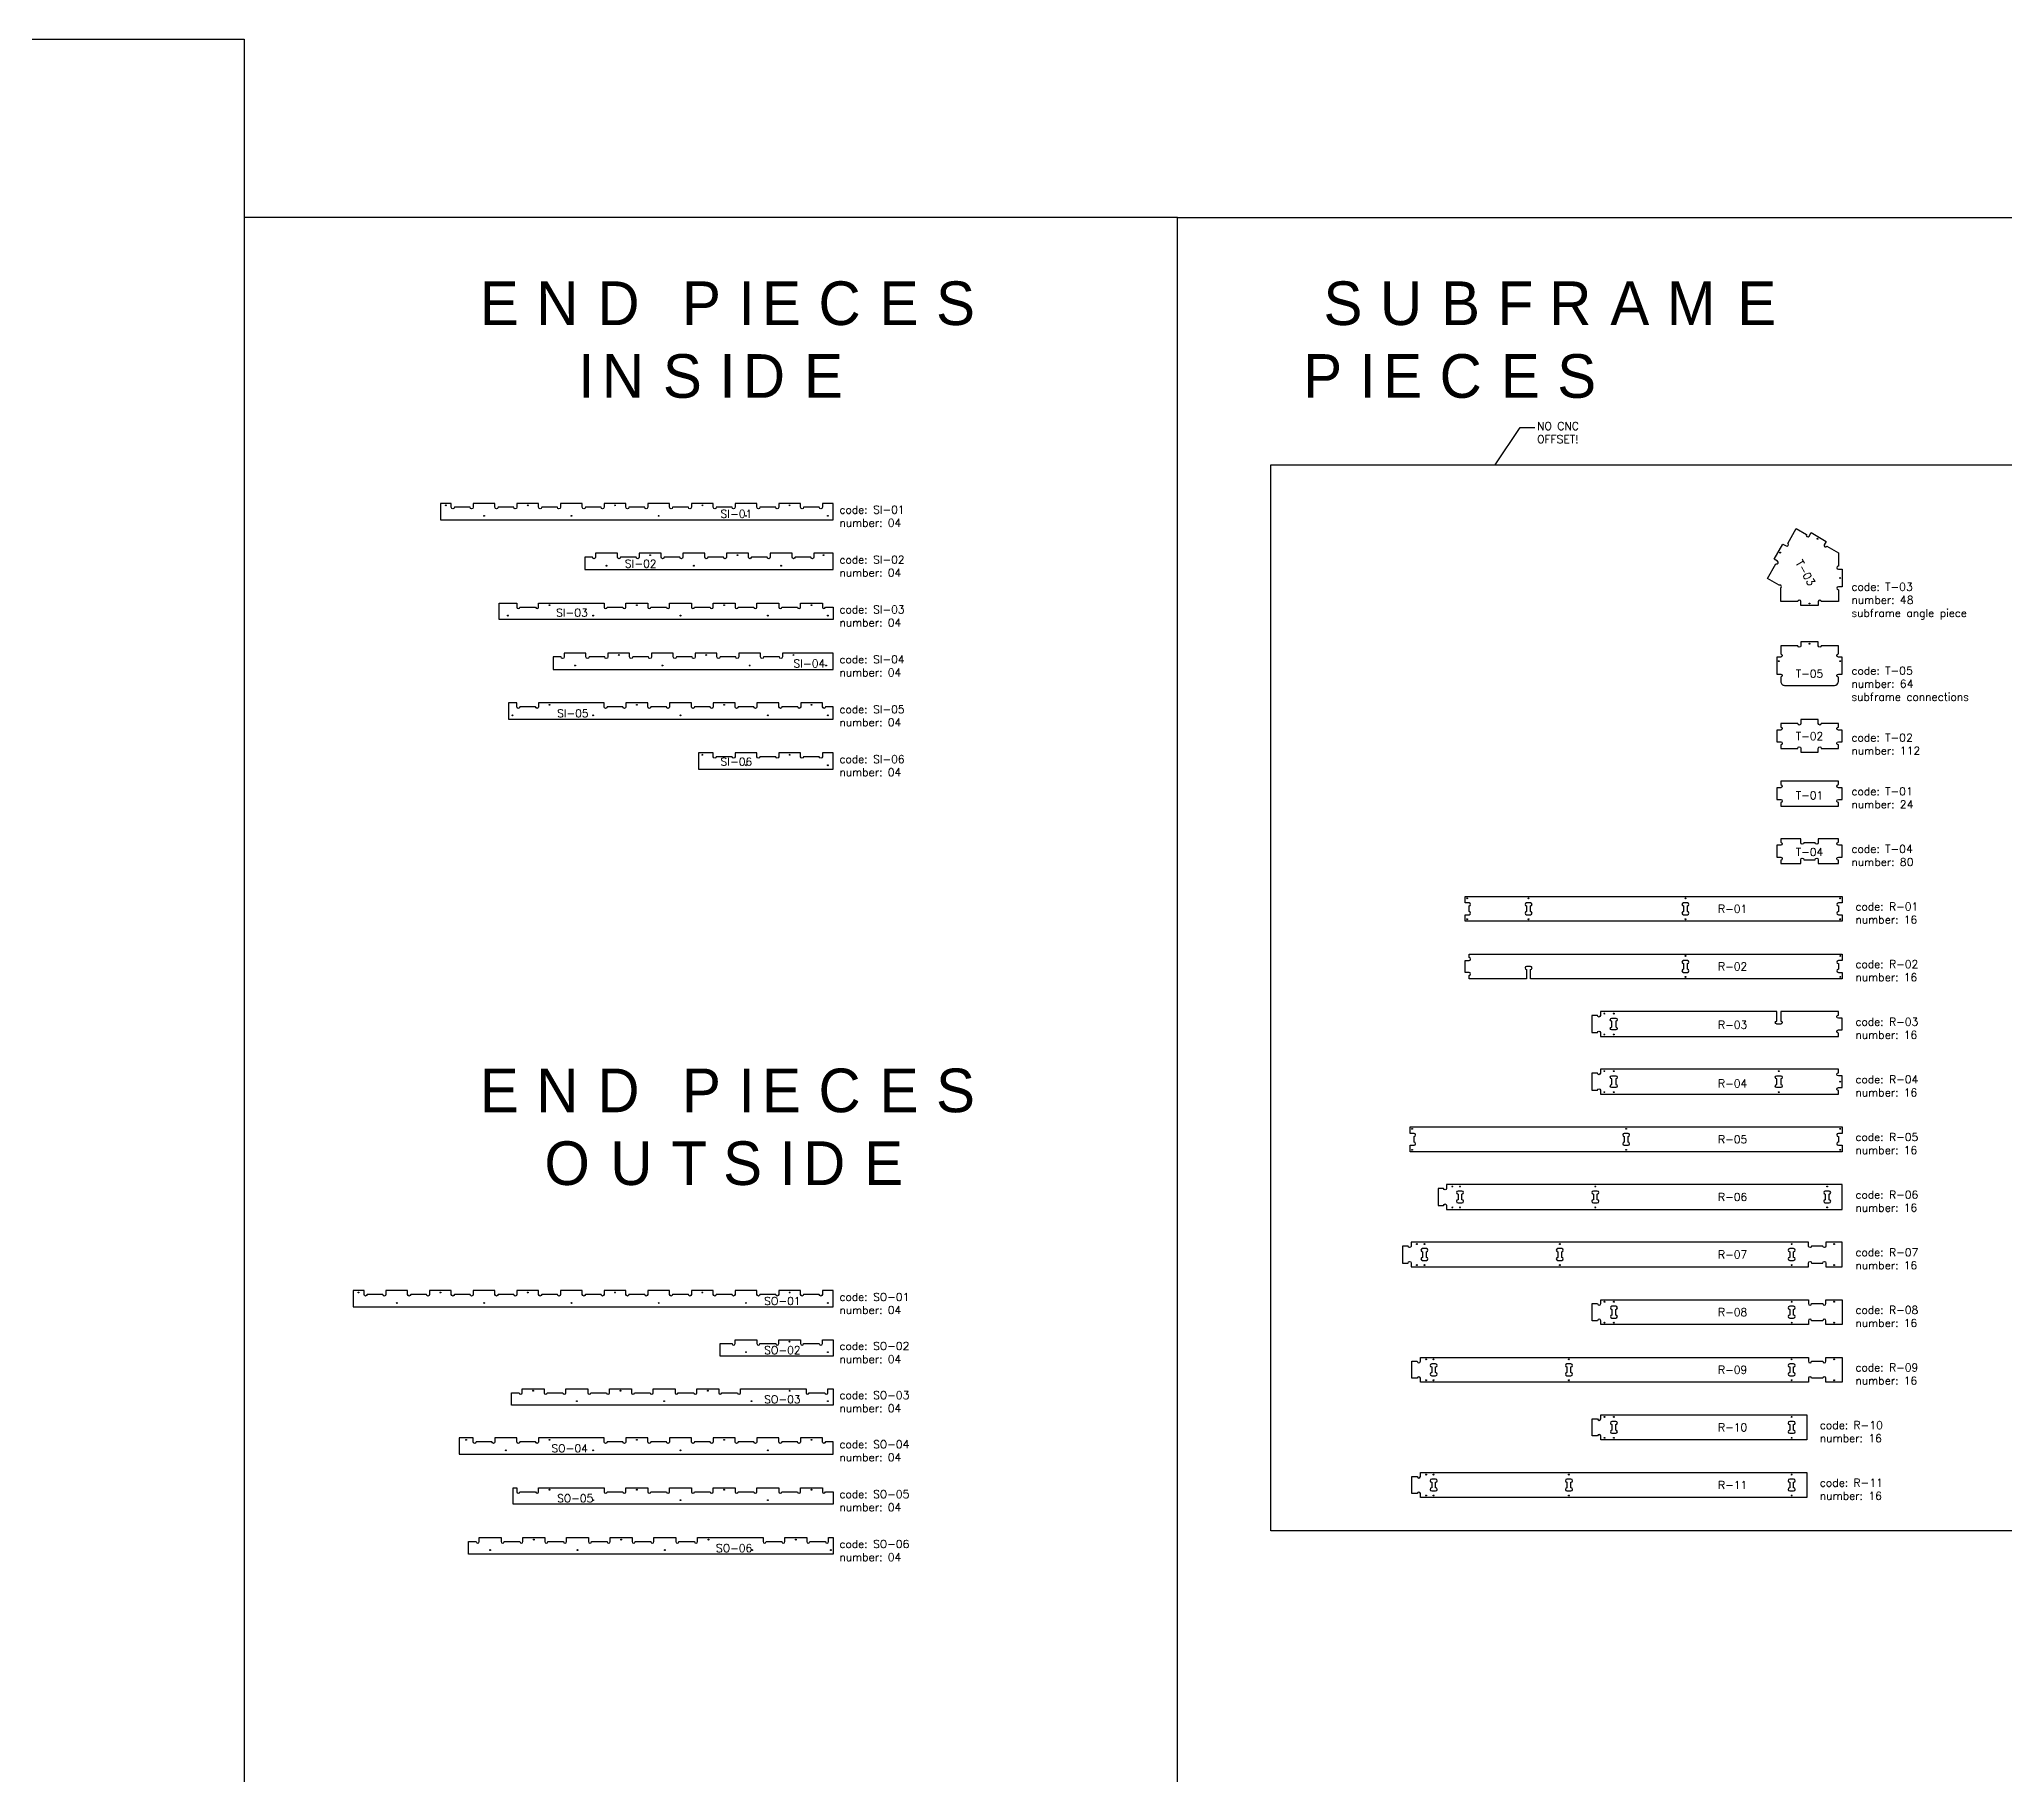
# Model space of a CAD drawing. Header units: millimetres. Extents: x -2063935 to 28085, y -14264 to 11271.
# Drawn here: x -10702 to -1698, y 1161 to 9112 of the extents above; entities that cross this region are included whole.
import ezdxf

# ---------------------------------------------------------------- set-up
doc = ezdxf.new("R2010")
doc.units = ezdxf.units.MM
for name, color, linetype in [('codes', 1, 'Continuous'), ('collection', 9, 'Continuous'), ('dimensions', 4, 'Continuous'), ('drill holes d4mm x 50mm screws', 3, 'Continuous'), ('text', 4, 'Continuous')]:
    doc.layers.add(name, color=color, linetype=linetype)
doc.styles.get("Standard").update_dxf_attribs({"font": 'romans.shx'})

# ---------------------------------------------------------------- blocks, each defined once
blk = doc.blocks.new('NO_CNC-OFFSET')
at = {"layer": 'dimensions'}
blk.add_lwpolyline([(0, 0), (115.3, 169.6), (181.6, 169.6)], dxfattribs=at)
at = {"layer": 'dimensions', "insert": (192.4, 194.8), "char_height": 36, "attachment_point": 1}
blk.add_mtext_dynamic_manual_height_columns('NO CNC \\POFFSET!', width=972.986, gutter_width=1, heights=[0], dxfattribs=at)

msp = doc.modelspace()

# ---------------------------------------------------------------- linework, layer by layer
at = {"color": 2}
for points in [[(-8864.21886, 6911.13646), (-7064.21886, 6911.13646), (-7064.21886, 6986.13646), (-7114.21886, 6986.13646), (-7114.21886, 6968.13646, -1), (-7128.21886, 6968.13646), (-7200.21886, 6968.13646, -1), (-7214.21886, 6968.13646), (-7214.21886, 6986.13646), (-7314.21886, 6986.13646), (-7314.21886, 6968.13646, -1), (-7328.21886, 6968.13646), (-7400.21886, 6968.13646, -1), (-7414.21886, 6968.13646), (-7414.21886, 6986.13646), (-7514.21886, 6986.13646), (-7514.21886, 6968.13646, -1), (-7528.21886, 6968.13646), (-7600.21886, 6968.13646, -1), (-7614.21886, 6968.13646), (-7614.21886, 6986.13646), (-7714.21886, 6986.13646), (-7714.21886, 6968.13646, -1), (-7728.21886, 6968.13646), (-7800.21886, 6968.13646, -1), (-7814.21886, 6968.13646), (-7814.21886, 6986.13646), (-7914.21886, 6986.13646), (-7914.21886, 6968.13646, -1), (-7928.21886, 6968.13646), (-8000.21886, 6968.13646, -1), (-8014.21886, 6968.13646), (-8014.21886, 6986.13646), (-8114.21886, 6986.13646), (-8114.21886, 6968.13646, -1), (-8128.21886, 6968.13646), (-8200.21886, 6968.13646, -1), (-8214.21886, 6968.13646), (-8214.21886, 6986.13646), (-8314.21886, 6986.13646), (-8314.21886, 6968.13646, -1), (-8328.21886, 6968.13646), (-8400.21886, 6968.13646, -1), (-8414.21886, 6968.13646), (-8414.21886, 6986.13646), (-8514.21886, 6986.13646), (-8514.21886, 6968.13646, -1), (-8528.21886, 6968.13646), (-8600.21886, 6968.13646, -1), (-8614.21886, 6968.13646), (-8614.21886, 6986.13646), (-8714.21886, 6986.13646), (-8714.21886, 6968.13646, -1), (-8728.21886, 6968.13646), (-8800.21886, 6968.13646, -1), (-8814.21886, 6968.13646), (-8814.21886, 6986.13646), (-8864.21886, 6986.13646), (-8864.21886, 6911.13646)], [(-2645.80004, 6536.34046), (-2723.79995, 6536.34047), (-2723.79995, 6598.64987, 1.0000002083), (-2730.79995, 6610.77423), (-2784.76147, 6641.92893), (-2745.76152, 6709.47883, 1), (-2738.76152, 6721.60318), (-2754.34997, 6730.60318), (-2714.34997, 6799.88522), (-2698.76152, 6790.88522, 1), (-2691.76152, 6803.00957), (-2652.76156, 6870.55948), (-2605.99619, 6843.55948, 1), (-2593.87183, 6836.55948), (-2584.87183, 6852.14793), (-2515.5898, 6812.14793), (-2524.5898, 6796.55948, 1), (-2512.46545, 6789.55948), (-2459.80004, 6759.15309), (-2459.80014, 6698.34047, 1), (-2459.80013, 6684.34047), (-2441.80013, 6684.34047), (-2441.80012, 6604.34047), (-2459.80012, 6604.34047, 1), (-2459.80012, 6590.34047), (-2459.80012, 6536.34047), (-2537.80004, 6536.34048, 1), (-2551.80004, 6536.34047), (-2551.80004, 6518.34047), (-2631.80004, 6518.34046), (-2631.80004, 6536.34046, 1), (-2645.80004, 6536.34046)], [(-7453.21886, 6757.59703), (-7553.21886, 6757.59703), (-7553.21886, 6739.59703, -1), (-7567.21886, 6739.59703), (-7639.21886, 6739.59703, -1), (-7653.21886, 6739.59703), (-7653.21886, 6757.59703), (-7753.21886, 6757.59703), (-7753.21886, 6739.59703, -1), (-7767.21886, 6739.59703), (-7839.21886, 6739.59703, -1), (-7853.21886, 6739.59703), (-7853.21886, 6757.59703), (-7953.21886, 6757.59703), (-7953.21886, 6739.59703, -1), (-7967.21886, 6739.59703), (-8039.21886, 6739.59703, -1), (-8053.21886, 6739.59703), (-8053.21886, 6757.59703), (-8153.21886, 6757.59703), (-8153.21886, 6739.59703, -1), (-8167.21886, 6739.59703), (-8203.21886, 6739.59703), (-8203.21886, 6682.59703), (-7064.21886, 6682.59703), (-7064.21886, 6757.59703), (-7153.21886, 6757.59703), (-7153.21886, 6739.59703, -1), (-7167.21886, 6739.59703), (-7239.21886, 6739.59703, -1), (-7253.21886, 6739.59703), (-7253.21886, 6757.59703), (-7353.21886, 6757.59703), (-7353.21886, 6739.59703, -1), (-7367.21886, 6739.59703), (-7439.21886, 6739.59703, -1), (-7453.21886, 6739.59703), (-7453.21886, 6757.59703)], [(-8114.21886, 6529.0576), (-8114.21886, 6511.0576, 1), (-8100.21886, 6511.0576), (-8028.21886, 6511.0576, 1), (-8014.21886, 6511.0576), (-8014.21886, 6529.0576), (-7914.21886, 6529.0576), (-7914.21886, 6511.0576, 1), (-7900.21886, 6511.0576), (-7828.21886, 6511.0576, 1), (-7814.21886, 6511.0576), (-7814.21886, 6529.0576), (-7714.21886, 6529.0576), (-7714.21886, 6511.0576, 1), (-7700.21886, 6511.0576), (-7628.21886, 6511.0576, 1), (-7614.21886, 6511.0576), (-7614.21886, 6529.0576), (-7514.21886, 6529.0576), (-7514.21886, 6511.0576, 1), (-7500.21886, 6511.0576), (-7428.21886, 6511.0576, 1), (-7414.21886, 6511.0576), (-7414.21886, 6529.0576), (-7314.21886, 6529.0576), (-7314.21886, 6511.0576, 1), (-7300.21886, 6511.0576), (-7228.21886, 6511.0576, 1), (-7214.21886, 6511.0576), (-7214.21886, 6529.0576), (-7114.21886, 6529.0576), (-7114.21886, 6511.0576, 1), (-7100.21886, 6511.0576), (-7064.21886, 6511.0576), (-7064.21886, 6454.0576), (-8595.21886, 6454.0576), (-8595.21886, 6529.0576), (-8514.21886, 6529.0576), (-8514.21886, 6511.0576, 1), (-8500.21886, 6511.0576), (-8428.21886, 6511.0576, 1), (-8414.21886, 6511.0576), (-8414.21886, 6529.0576), (-8114.21886, 6529.0576)], [(-2459.79995, 6190.21951, -1), (-2459.79995, 6204.21951), (-2441.79995, 6204.21951), (-2441.79995, 6282.21951), (-2459.79995, 6282.21951, -1), (-2459.79995, 6296.21951), (-2459.79995, 6334.21951), (-2537.79995, 6334.21951, -1), (-2551.79995, 6334.21951), (-2551.79995, 6352.21951), (-2631.79995, 6352.21951), (-2631.79995, 6334.21951, -1), (-2645.79995, 6334.21951), (-2723.79995, 6334.21951), (-2723.79995, 6296.21951, -1), (-2723.79995, 6282.21951), (-2741.79995, 6282.21951), (-2741.79995, 6204.21951), (-2723.79995, 6204.21951, -1), (-2723.79995, 6190.21951), (-2723.79995, 6170.21951, 0.4142135818), (-2705.79994, 6152.21951), (-2477.79994, 6152.21953, 0.4142135429), (-2459.79995, 6170.21953), (-2459.79995, 6190.21951)], [(-8297.27243, 6300.51817), (-8297.27243, 6282.51817, -1), (-8311.27243, 6282.51817), (-8347.27243, 6282.51817), (-8347.27243, 6225.51817), (-7064.21886, 6225.51817), (-7064.21886, 6300.51817), (-7297.27243, 6300.51817), (-7297.27243, 6282.51817, -1), (-7311.27243, 6282.51817), (-7383.27243, 6282.51817, -1), (-7397.27243, 6282.51817), (-7397.27243, 6300.51817), (-7497.27243, 6300.51817), (-7497.27243, 6282.51817, -1), (-7511.27243, 6282.51817), (-7583.27243, 6282.51817, -1), (-7597.27243, 6282.51817), (-7597.27243, 6300.51817), (-7697.27243, 6300.51817), (-7697.27243, 6282.51817, -1), (-7711.27243, 6282.51817), (-7783.27243, 6282.51817, -1), (-7797.27243, 6282.51817), (-7797.27243, 6300.51817), (-7897.27243, 6300.51817), (-7897.27243, 6282.51817, -1), (-7911.27243, 6282.51817), (-7983.27243, 6282.51817, -1), (-7997.27243, 6282.51817), (-7997.27243, 6300.51817), (-8097.27243, 6300.51817), (-8097.27243, 6282.51817, -1), (-8111.27243, 6282.51817), (-8183.27243, 6282.51817, -1), (-8197.27243, 6282.51817), (-8197.27243, 6300.51817), (-8297.27243, 6300.51817)], [(-8014.21886, 6071.97874), (-8014.21886, 6053.97874, -1), (-8028.21886, 6053.97874), (-8100.21886, 6053.97874, -1), (-8114.21886, 6053.97874), (-8114.21886, 6071.97874), (-8414.21886, 6071.97874), (-8414.21886, 6053.97874, -1), (-8428.21886, 6053.97874), (-8500.21886, 6053.97874, -1), (-8514.21886, 6053.97874), (-8514.21886, 6071.97874), (-8552.44658, 6071.97874), (-8552.44658, 5996.97874), (-7064.21886, 5996.97874), (-7064.21886, 6053.97874), (-7099.44658, 6053.97874, -1), (-7113.44658, 6053.97874), (-7113.44658, 6071.97874), (-7213.44658, 6071.97874), (-7213.44658, 6053.97874, -1), (-7227.44658, 6053.97874), (-7299.44658, 6053.97874, -1), (-7313.44658, 6053.97874), (-7313.44658, 6071.97874), (-7414.21886, 6071.97874), (-7414.21886, 6053.97874, -1), (-7428.21886, 6053.97874), (-7500.21886, 6053.97874, -1), (-7514.21886, 6053.97874), (-7514.21886, 6071.97874), (-7614.21886, 6071.97874), (-7614.21886, 6053.97874, -1), (-7628.21886, 6053.97874), (-7700.21886, 6053.97874, -1), (-7714.21886, 6053.97874), (-7714.21886, 6071.97874), (-7814.21886, 6071.97874), (-7814.21886, 6053.97874, -1), (-7828.21886, 6053.97874), (-7900.21886, 6053.97874, -1), (-7914.21886, 6053.97874), (-7914.21886, 6071.97874), (-8014.21886, 6071.97874)], [(-2459.79995, 5879.55775, -1), (-2459.79995, 5893.55775), (-2441.79995, 5893.55775), (-2441.79995, 5947.55775), (-2459.79995, 5947.55775, -1), (-2459.79995, 5961.55775), (-2459.79995, 5977.55775), (-2537.79995, 5977.55775, -1), (-2551.79995, 5977.55775), (-2551.79995, 5995.55775), (-2631.79995, 5995.55775), (-2631.79995, 5977.55775, -1), (-2645.79995, 5977.55775), (-2723.79995, 5977.55775), (-2723.79995, 5961.55775, -1), (-2723.79995, 5947.55775), (-2741.79995, 5947.55775), (-2741.79995, 5893.55775), (-2723.79995, 5893.55775, -1), (-2723.79995, 5879.55775), (-2723.79995, 5863.55775), (-2645.79995, 5863.55775, -1), (-2631.79995, 5863.55775), (-2631.79995, 5845.55775), (-2551.79995, 5845.55775), (-2551.79995, 5863.55775, -1), (-2537.79995, 5863.55775), (-2459.79995, 5863.55775), (-2459.79995, 5879.55775)], [(-2723.79995, 5697.55775, -1), (-2723.79995, 5683.55775), (-2741.79995, 5683.55775), (-2741.79995, 5629.55775), (-2723.79995, 5629.55775, -1), (-2723.79995, 5615.55775), (-2723.79995, 5599.55775), (-2459.79995, 5599.55775), (-2459.79995, 5615.55775, -1), (-2459.79995, 5629.55775), (-2441.79995, 5629.55775), (-2441.79995, 5683.55775), (-2459.79995, 5683.55775, -1), (-2459.79995, 5697.55775), (-2459.79995, 5713.55775), (-2723.79995, 5713.55775), (-2723.79995, 5697.55775)], [(-2723.79995, 5433.55775, -1), (-2723.79995, 5419.55775), (-2741.79995, 5419.55775), (-2741.79995, 5365.55775), (-2723.79995, 5365.55775, -1), (-2723.79995, 5351.55775), (-2723.79995, 5335.55775), (-2631.79995, 5335.55775), (-2631.79995, 5353.55775, -1), (-2617.79995, 5353.55775), (-2565.79995, 5353.55775, -1), (-2551.79995, 5353.55775), (-2551.79995, 5335.55775), (-2459.79995, 5335.55775), (-2459.79995, 5351.55775, -1), (-2459.79995, 5365.55775), (-2441.79995, 5365.55775), (-2441.79995, 5419.55775), (-2459.79995, 5419.55775, -1), (-2459.79995, 5433.55775), (-2459.79995, 5449.55775), (-2551.79995, 5449.55775), (-2551.79995, 5431.55775, -1), (-2565.79995, 5431.55775), (-2617.79995, 5431.55775, -1), (-2631.79995, 5431.55775), (-2631.79995, 5449.55775), (-2723.79995, 5449.55775), (-2723.79995, 5433.55775)], [(-4169.79995, 5155.55775), (-4169.79995, 5185.55775), (-2441.79995, 5185.55775), (-2441.79995, 5155.55775), (-2459.79995, 5155.55775, 1), (-2459.79995, 5141.55775), (-2459.79992, 5115.55775, 1), (-2459.79992, 5101.55775), (-2441.79992, 5101.55775), (-2441.79992, 5071.55775), (-4169.79992, 5071.55775), (-4169.79992, 5101.55775), (-4151.79992, 5101.55775, 1), (-4151.79992, 5115.55775), (-4151.7999, 5141.55775, 1), (-4151.7999, 5155.55775), (-4169.7999, 5155.55775)], [(-4421.79992, 4045.55775), (-4403.79995, 4045.55775, 1), (-4403.79995, 4059.55775), (-4403.79992, 4085.55775, 1), (-4403.79992, 4099.55775), (-4421.79992, 4099.55775), (-4421.79992, 4129.55775), (-2441.79992, 4129.55775), (-2441.79992, 4099.55775), (-2459.79995, 4099.55775, 1), (-2459.79995, 4085.55775), (-2459.79992, 4059.55775, 1), (-2459.79992, 4045.55775), (-2441.79992, 4045.55775), (-2441.79992, 4015.55775), (-4421.79992, 4015.55775), (-4421.79992, 4045.55775)], [(-4254.19223, 3751.55775), (-2441.79992, 3751.55775), (-2441.79992, 3865.55775), (-4254.19223, 3865.55775), (-4254.19223, 3847.55775, -1), (-4268.19223, 3847.55775), (-4293.19223, 3847.55775), (-4293.19223, 3769.55775), (-4268.19223, 3769.55775, -1), (-4254.19223, 3769.55775), (-4254.19223, 3751.55775)], [(-4417.005, 3487.55775), (-2596.6127, 3487.55775), (-2596.6127, 3505.55775, -1), (-2582.6127, 3505.55775), (-2530.6127, 3505.55775, -1), (-2516.6127, 3505.55775), (-2516.6127, 3487.55775), (-2441.79992, 3487.55775), (-2441.79992, 3601.55775), (-2516.6127, 3601.55775), (-2516.6127, 3583.55775, -1), (-2530.6127, 3583.55775), (-2582.6127, 3583.55775, -1), (-2596.6127, 3583.55775), (-2596.6127, 3601.55775), (-4417.005, 3601.55775), (-4417.005, 3583.55775, -1), (-4431.005, 3583.55775), (-4456.005, 3583.55775), (-4456.005, 3505.55775), (-4431.005, 3505.55775, -1), (-4417.005, 3505.55775), (-4417.005, 3487.55775)], [(-3548.63894, 3241.55774, 1), (-3562.63894, 3241.55774), (-3562.63894, 3241.55774), (-3587.63894, 3241.55774), (-3587.63894, 3319.55774), (-3562.63894, 3319.55774), (-3562.63894, 3319.55774, 1), (-3548.63894, 3319.55774), (-3548.63894, 3337.55775), (-2596.6127, 3337.55775), (-2596.6127, 3319.55775, 1), (-2582.6127, 3319.55775), (-2530.6127, 3319.55775, 1), (-2516.6127, 3319.55775), (-2516.6127, 3337.55775), (-2441.79992, 3337.55775), (-2441.79995, 3258.55775), (-2441.79995, 3223.55771), (-2516.6127, 3223.55771), (-2516.6127, 3241.55771, 1), (-2530.6127, 3241.55771), (-2582.6127, 3241.55771, 1), (-2596.6127, 3241.55771), (-2596.6127, 3223.55771), (-3548.63895, 3223.55771), (-3548.63895, 3241.55774)], [(-7514.21886, 3154.55131), (-7414.21886, 3154.55131), (-7414.21886, 3136.55131, 1), (-7400.21886, 3136.55131), (-7328.21886, 3136.55131, 1), (-7314.21886, 3136.55131), (-7314.21886, 3154.55131), (-7214.21886, 3154.55131), (-7214.21886, 3136.55131, 1), (-7200.21886, 3136.55131), (-7128.21886, 3136.55131, 1), (-7114.21886, 3136.55131), (-7114.21886, 3154.55131), (-7064.21886, 3154.55131), (-7064.21886, 3079.55131), (-7582.21886, 3079.55131), (-7582.21886, 3136.55131), (-7528.21886, 3136.55131, 1), (-7514.21886, 3136.55131), (-7514.21886, 3154.55131)], [(-4374.64464, 2977.55774, 1), (-4388.64464, 2977.55774), (-4388.64464, 2977.55774), (-4413.64464, 2977.55774), (-4413.64464, 3055.55774), (-4388.64464, 3055.55774), (-4388.64464, 3055.55774, 1), (-4374.64464, 3055.55774), (-4374.64464, 3073.55775), (-2596.6127, 3073.55775), (-2596.6127, 3055.55775, 1), (-2582.6127, 3055.55775), (-2530.6127, 3055.55775, 1), (-2516.6127, 3055.55775), (-2516.6127, 3073.55775), (-2441.79992, 3073.55775), (-2441.79995, 2994.55775), (-2441.79995, 2959.55771), (-2516.6127, 2959.55771), (-2516.6127, 2977.55771, 1), (-2530.6127, 2977.55771), (-2582.6127, 2977.55771, 1), (-2596.6127, 2977.55771), (-2596.6127, 2959.55771), (-4374.64465, 2959.55771), (-4374.64465, 2977.55774)], [(-8289.21886, 2929.55131), (-8189.21886, 2929.55131), (-8189.21886, 2911.55131, 1), (-8175.21886, 2911.55131), (-8103.21886, 2911.55131, 1), (-8089.21886, 2911.55131), (-8089.21886, 2929.55131), (-7989.21886, 2929.55131), (-7989.21886, 2911.55131, 1), (-7975.21886, 2911.55131), (-7903.21886, 2911.55131, 1), (-7889.21886, 2911.55131), (-7889.21886, 2929.55131), (-7789.21886, 2929.55131), (-7789.21886, 2911.55131, 1), (-7775.21886, 2911.55131), (-7703.21886, 2911.55131, 1), (-7689.21886, 2911.55131), (-7689.21886, 2929.55131), (-7589.21886, 2929.55131), (-7589.21886, 2911.55131, 1), (-7575.21886, 2911.55131), (-7503.21886, 2911.55131, 1), (-7489.21886, 2911.55131), (-7489.21886, 2929.55131), (-7189.21886, 2929.55131), (-7189.21886, 2911.55131, 1), (-7175.21886, 2911.55131), (-7103.21886, 2911.55131, 1), (-7089.21886, 2911.55131), (-7089.21886, 2929.55131), (-7064.21886, 2929.55131), (-7064.21886, 2854.55131), (-8539.21886, 2854.55131), (-8539.21886, 2911.55131), (-8503.21886, 2911.55131, 1), (-8489.21886, 2911.55131), (-8489.21886, 2929.55131), (-8389.21886, 2929.55131), (-8389.21886, 2911.55131, 1), (-8375.21886, 2911.55131), (-8303.21886, 2911.55131, 1), (-8289.21886, 2911.55131), (-8289.21886, 2929.55131)], [(-7914.21886, 2704.55131), (-8014.21886, 2704.55131), (-8014.21886, 2686.55131, -1), (-8028.21886, 2686.55131), (-8100.21886, 2686.55131, -1), (-8114.21886, 2686.55131), (-8114.21886, 2704.55131), (-8414.21886, 2704.55131), (-8414.21886, 2686.55131, -1), (-8428.21886, 2686.55131), (-8500.21886, 2686.55131, -1), (-8514.21886, 2686.55131), (-8514.21886, 2704.55131), (-8614.21886, 2704.55131), (-8614.21886, 2686.55131, -1), (-8628.21886, 2686.55131), (-8700.21886, 2686.55131, -1), (-8714.21886, 2686.55131), (-8714.21886, 2704.55131), (-8778.81624, 2704.55131), (-8778.81624, 2629.55131), (-7064.21886, 2629.55131), (-7064.21886, 2686.55131), (-7100.21886, 2686.55131, -1), (-7114.21886, 2686.55131), (-7114.21886, 2704.55131), (-7214.21886, 2704.55131), (-7214.21886, 2686.55131, -1), (-7228.21886, 2686.55131), (-7300.21886, 2686.55131, -1), (-7314.21886, 2686.55131), (-7314.21886, 2704.55131), (-7414.21886, 2704.55131), (-7414.21886, 2686.55131, -1), (-7428.21886, 2686.55131), (-7500.21886, 2686.55131, -1), (-7514.21886, 2686.55131), (-7514.21886, 2704.55131), (-7614.21886, 2704.55131), (-7614.21886, 2686.55131, -1), (-7628.21886, 2686.55131), (-7700.21886, 2686.55131, -1), (-7714.21886, 2686.55131), (-7714.21886, 2704.55131), (-7814.21886, 2704.55131), (-7814.21886, 2686.55131, -1), (-7828.21886, 2686.55131), (-7900.21886, 2686.55131, -1), (-7914.21886, 2686.55131), (-7914.21886, 2704.55131)], [(-7114.21886, 2476.01188), (-7114.21886, 2458.01188, 1), (-7100.21886, 2458.01188), (-7064.21886, 2458.01188), (-7064.21886, 2401.01188), (-8530.86981, 2401.01188), (-8530.86981, 2476.01188), (-8514.21886, 2476.01188), (-8514.21886, 2458.01188, 1), (-8500.21886, 2458.01188), (-8428.21886, 2458.01188, 1), (-8414.21886, 2458.01188), (-8414.21886, 2476.01188), (-8114.21886, 2476.01188), (-8114.21886, 2458.01188, 1), (-8100.21886, 2458.01188), (-8028.21886, 2458.01188, 1), (-8014.21886, 2458.01188), (-8014.21886, 2476.01188), (-7914.21886, 2476.01188), (-7914.21886, 2458.01188, 1), (-7900.21886, 2458.01188), (-7828.21886, 2458.01188, 1), (-7814.21886, 2458.01188), (-7814.21886, 2476.01188), (-7714.21886, 2476.01188), (-7714.21886, 2458.01188, 1), (-7700.21886, 2458.01188), (-7628.21886, 2458.01188, 1), (-7614.21886, 2458.01188), (-7614.21886, 2476.01188), (-7514.21886, 2476.01188), (-7514.21886, 2458.01188, 1), (-7500.21886, 2458.01188), (-7428.21886, 2458.01188, 1), (-7414.21886, 2458.01188), (-7414.21886, 2476.01188), (-7314.21886, 2476.01188), (-7314.21886, 2458.01188, 1), (-7300.21886, 2458.01188), (-7228.21886, 2458.01188, 1), (-7214.21886, 2458.01188), (-7214.21886, 2476.01188), (-7114.21886, 2476.01188)], [(-7786.04396, 2247.47245), (-7786.04396, 2229.47245, 1), (-7772.04396, 2229.47245), (-7700.04396, 2229.47245, 1), (-7686.04396, 2229.47245), (-7686.04396, 2247.47245), (-7386.04396, 2247.47245), (-7386.04396, 2229.47245, 1), (-7372.04396, 2229.47245), (-7300.04396, 2229.47245, 1), (-7286.04396, 2229.47245), (-7286.04396, 2247.47245), (-7186.04396, 2247.47245), (-7186.04396, 2229.47245, 1), (-7172.04396, 2229.47245), (-7100.04396, 2229.47245, 1), (-7086.04396, 2229.47245), (-7086.04396, 2247.47245), (-7064.21886, 2247.47245), (-7064.21886, 2172.47245), (-8736.04396, 2172.47245), (-8736.04396, 2229.47245), (-8700.04396, 2229.47245, 1), (-8686.04396, 2229.47245), (-8686.04396, 2247.47245), (-8586.04396, 2247.47245), (-8586.04396, 2229.47245, 1), (-8572.04396, 2229.47245), (-8500.04396, 2229.47245, 1), (-8486.04396, 2229.47245), (-8486.04396, 2247.47245), (-8386.04396, 2247.47245), (-8386.04396, 2229.47245, 1), (-8372.04396, 2229.47245), (-8300.04396, 2229.47245, 1), (-8286.04396, 2229.47245), (-8286.04396, 2247.47245), (-8186.04396, 2247.47245), (-8186.04396, 2229.47245, 1), (-8172.04396, 2229.47245), (-8100.04396, 2229.47245, 1), (-8086.04396, 2229.47245), (-8086.04396, 2247.47245), (-7986.04396, 2247.47245), (-7986.04396, 2229.47245, 1), (-7972.04396, 2229.47245), (-7900.04396, 2229.47245, 1), (-7886.04396, 2229.47245), (-7886.04396, 2247.47245), (-7786.04396, 2247.47245)]]:
    msp.add_lwpolyline(points, format="xyb", dxfattribs=at)
for points in [[(-7682.21886, 5768.43931), (-7064.21886, 5768.43931), (-7064.21886, 5843.43931), (-7114.21886, 5843.43931), (-7114.21886, 5825.43931, -1), (-7128.21886, 5825.43931), (-7200.21886, 5825.43931, -1), (-7214.21886, 5825.43931), (-7214.21886, 5843.43931), (-7314.21886, 5843.43931), (-7314.21886, 5825.43931, -1), (-7328.21886, 5825.43931), (-7400.21886, 5825.43931, -1), (-7414.21886, 5825.43931), (-7414.21886, 5843.43931), (-7514.21886, 5843.43931), (-7514.21886, 5825.43931, -1), (-7528.21886, 5825.43931), (-7600.21886, 5825.43931, -1), (-7614.21886, 5825.43931), (-7614.21886, 5843.43931), (-7682.21886, 5843.43931)], [(-3887.79992, 5101.55775), (-3869.79992, 5101.55775, 1), (-3869.79992, 5115.55775), (-3869.79992, 5141.55775, 1), (-3869.79992, 5155.55775), (-3887.79992, 5155.55775, 1), (-3887.79992, 5141.55775), (-3887.79992, 5115.55775, 1)], [(-3169.29992, 5101.55775), (-3151.29992, 5101.55775, 1), (-3151.29992, 5115.55775), (-3151.29992, 5141.55775, 1), (-3151.29992, 5155.55775), (-3169.29992, 5155.55775, 1), (-3169.29992, 5141.55775), (-3169.29992, 5115.55775, 1)], [(-3169.29992, 4837.55775), (-3151.29992, 4837.55775, 1), (-3151.29992, 4851.55775), (-3151.29992, 4877.55775, 1), (-3151.29992, 4891.55775), (-3169.29992, 4891.55775, 1), (-3169.29992, 4877.55775), (-3169.29992, 4851.55775, 1)], [(-3549.79992, 4543.55775), (-2459.79992, 4543.55775), (-2459.79992, 4559.55775, -1), (-2459.79992, 4573.55775), (-2441.79992, 4573.55775), (-2441.79992, 4627.55775), (-2459.79992, 4627.55775, -1), (-2459.79992, 4641.55775), (-2459.79992, 4657.55775), (-2723.79992, 4657.55775), (-2723.79992, 4614.55775, -1), (-2723.79992, 4600.55775), (-2741.79992, 4600.55775, -1), (-2741.79992, 4614.55775), (-2741.79992, 4657.55775), (-3549.79992, 4657.55775), (-3549.79992, 4639.55775, -1), (-3563.79992, 4639.55775), (-3588.79992, 4639.55775), (-3588.79992, 4561.55775), (-3563.79992, 4561.55775, -1), (-3549.79992, 4561.55775), (-3549.79992, 4543.55775)], [(-3479.79992, 4573.55775), (-3497.79992, 4573.55775, -1), (-3497.79992, 4587.55775), (-3497.79992, 4613.55775, -1), (-3497.79992, 4627.55775), (-3479.79992, 4627.55775, -1), (-3479.79992, 4613.55775), (-3479.79992, 4587.55775, -1)], [(-3549.79992, 4279.55775), (-2459.79992, 4279.55775), (-2459.79992, 4295.55775, -1), (-2459.79992, 4309.55775), (-2441.79992, 4309.55775), (-2441.79992, 4363.55775), (-2459.79992, 4363.55775, -1), (-2459.79992, 4377.55775), (-2459.79992, 4393.55775), (-3549.79992, 4393.55775), (-3549.79992, 4375.55775, -1), (-3563.79992, 4375.55775), (-3588.79992, 4375.55775), (-3588.79992, 4297.55775), (-3563.79992, 4297.55775, -1), (-3549.79992, 4297.55775), (-3549.79992, 4279.55775)], [(-3479.79992, 4309.55775), (-3497.79992, 4309.55775, -1), (-3497.79992, 4323.55775), (-3497.79992, 4349.55775, -1), (-3497.79992, 4363.55775), (-3479.79992, 4363.55775, -1), (-3479.79992, 4349.55775), (-3479.79992, 4323.55775, -1)], [(-2723.79992, 4309.55775), (-2741.79992, 4309.55775, -1), (-2741.79992, 4323.55775), (-2741.79992, 4349.55775, -1), (-2741.79992, 4363.55775), (-2723.79992, 4363.55775, -1), (-2723.79992, 4349.55775), (-2723.79992, 4323.55775, -1)], [(-3440.79992, 4045.55775), (-3422.79992, 4045.55775, 1), (-3422.79992, 4059.55775), (-3422.79992, 4085.55775, 1), (-3422.79992, 4099.55775), (-3440.79992, 4099.55775, 1), (-3440.79992, 4085.55775), (-3440.79992, 4059.55775, 1)], [(-4202.19223, 3781.55775), (-4184.19223, 3781.55775, 1), (-4184.19223, 3795.55775), (-4184.19223, 3821.55775, 1), (-4184.19223, 3835.55775), (-4202.19223, 3835.55775, 1), (-4202.19223, 3821.55775), (-4202.19223, 3795.55775, 1)], [(-3582.19223, 3781.55775), (-3564.19223, 3781.55775, 1), (-3564.19223, 3795.55775), (-3564.19223, 3821.55775, 1), (-3564.19223, 3835.55775), (-3582.19223, 3835.55775, 1), (-3582.19223, 3821.55775), (-3582.19223, 3795.55775, 1)], [(-2519.79992, 3781.55775), (-2501.79992, 3781.55775, 1), (-2501.79992, 3795.55775), (-2501.79992, 3821.55775, 1), (-2501.79992, 3835.55775), (-2519.79992, 3835.55775, 1), (-2519.79992, 3821.55775), (-2519.79992, 3795.55775, 1)], [(-4365.005, 3517.55775), (-4347.005, 3517.55775, 1), (-4347.005, 3531.55775), (-4347.005, 3557.55775, 1), (-4347.005, 3571.55775), (-4365.005, 3571.55775, 1), (-4365.005, 3557.55775), (-4365.005, 3531.55775, 1)], [(-3745.005, 3517.55775), (-3727.005, 3517.55775, 1), (-3727.005, 3531.55775), (-3727.005, 3557.55775, 1), (-3727.005, 3571.55775), (-3745.005, 3571.55775, 1), (-3745.005, 3557.55775), (-3745.005, 3531.55775, 1)], [(-2682.6127, 3517.55775), (-2664.6127, 3517.55775, 1), (-2664.6127, 3531.55775), (-2664.6127, 3557.55775, 1), (-2664.6127, 3571.55775), (-2682.6127, 3571.55775, 1), (-2682.6127, 3557.55775), (-2682.6127, 3531.55775, 1)], [(-7064.21886, 3379.55131), (-7114.21886, 3379.55131), (-7114.21886, 3361.55131, -1), (-7128.21886, 3361.55131), (-7200.21886, 3361.55131, -1), (-7214.21886, 3361.55131), (-7214.21886, 3379.55131), (-7314.21886, 3379.55131), (-7314.21886, 3361.55131, -1), (-7328.21886, 3361.55131), (-7400.21886, 3361.55131, -1), (-7414.21886, 3361.55131), (-7414.21886, 3379.55131), (-7514.21886, 3379.55131), (-7514.21886, 3361.55131, -1), (-7528.21886, 3361.55131), (-7600.21886, 3361.55131, -1), (-7614.21886, 3361.55131), (-7614.21886, 3379.55131), (-7714.21886, 3379.55131), (-7714.21886, 3361.55131, -1), (-7728.21886, 3361.55131), (-7800.21886, 3361.55131, -1), (-7814.21886, 3361.55131), (-7814.21886, 3379.55131), (-7914.21886, 3379.55131), (-7914.21886, 3361.55131, -1), (-7928.21886, 3361.55131), (-8000.21886, 3361.55131, -1), (-8014.21886, 3361.55131), (-8014.21886, 3379.55131), (-8114.21886, 3379.55131), (-8114.21886, 3361.55131, -1), (-8128.21886, 3361.55131), (-8200.21886, 3361.55131, -1), (-8214.21886, 3361.55131), (-8214.21886, 3379.55131), (-8314.21886, 3379.55131), (-8314.21886, 3361.55131, -1), (-8328.21886, 3361.55131), (-8400.21886, 3361.55131, -1), (-8414.21886, 3361.55131), (-8414.21886, 3379.55131), (-8514.21886, 3379.55131), (-8514.21886, 3361.55131, -1), (-8528.21886, 3361.55131), (-8600.21886, 3361.55131, -1), (-8614.21886, 3361.55131), (-8614.21886, 3379.55131), (-8714.21886, 3379.55131), (-8714.21886, 3361.55131, -1), (-8728.21886, 3361.55131), (-8800.21886, 3361.55131, -1), (-8814.21886, 3361.55131), (-8814.21886, 3379.55131), (-8914.21886, 3379.55131), (-8914.21886, 3361.55131, -1), (-8928.21886, 3361.55131), (-9000.21886, 3361.55131, -1), (-9014.21886, 3361.55131), (-9014.21886, 3379.55131), (-9114.21886, 3379.55131), (-9114.21886, 3361.55131, -1), (-9128.21886, 3361.55131), (-9200.21886, 3361.55131, -1), (-9214.21886, 3361.55131), (-9214.21886, 3379.55131), (-9264.21886, 3379.55131), (-9264.21886, 3304.55131), (-7064.21886, 3304.55131)], [(-3478.8976, 3307.55775), (-3496.8976, 3307.55775, 1), (-3496.8976, 3293.55775), (-3496.8976, 3267.55775, 1), (-3496.8976, 3253.55775), (-3478.8976, 3253.55775, 1), (-3478.8976, 3267.55775), (-3478.8976, 3293.55775, 1)], [(-2664.62253, 3307.55775), (-2682.62253, 3307.55775, 1), (-2682.62253, 3293.55775), (-2682.62253, 3267.55775, 1), (-2682.62253, 3253.55775), (-2664.62253, 3253.55775, 1), (-2664.62253, 3267.55775), (-2664.62253, 3293.55775, 1)], [(-4322.8976, 2989.55774), (-4304.8976, 2989.55774, 1), (-4304.8976, 3003.55774), (-4304.8976, 3029.55774, 1), (-4304.8976, 3043.55774), (-4322.8976, 3043.55774, 1), (-4322.8976, 3029.55774), (-4322.8976, 3003.55774, 1)], [(-3702.8976, 2989.55774), (-3684.8976, 2989.55774, 1), (-3684.8976, 3003.55774), (-3684.8976, 3029.55774, 1), (-3684.8976, 3043.55774), (-3702.8976, 3043.55774, 1), (-3702.8976, 3029.55774), (-3702.8976, 3003.55774, 1)], [(-2682.64464, 2989.55774), (-2664.64464, 2989.55774, 1), (-2664.64464, 3003.55774), (-2664.64464, 3029.55774, 1), (-2664.64464, 3043.55774), (-2682.64464, 3043.55774, 1), (-2682.64464, 3029.55774), (-2682.64464, 3003.55774, 1)], [(-3548.63894, 2713.55775, 1), (-3562.63894, 2713.55775), (-3562.63894, 2713.55775), (-3587.63894, 2713.55775), (-3587.63894, 2791.55775), (-3562.63894, 2791.55775), (-3562.63894, 2791.55775, 1), (-3548.63894, 2791.55775), (-3548.63894, 2809.55776), (-2604.63894, 2809.55776), (-2604.63894, 2695.55773), (-3548.63895, 2695.55773)], [(-3478.8976, 2779.55776), (-3496.8976, 2779.55776, 1), (-3496.8976, 2765.55776), (-3496.8976, 2739.55776, 1), (-3496.8976, 2725.55776), (-3478.8976, 2725.55776, 1), (-3478.8976, 2739.55776), (-3478.8976, 2765.55776, 1)], [(-2682.64464, 2725.5577), (-2664.64464, 2725.5577, 1), (-2664.64464, 2739.5577), (-2664.64464, 2765.5577, 1), (-2664.64464, 2779.5577), (-2682.64464, 2779.5577, 1), (-2682.64464, 2765.5577), (-2682.64464, 2739.5577, 1)], [(-4374.63894, 2449.55774, 1), (-4388.63894, 2449.55774), (-4388.63894, 2449.55774), (-4413.63894, 2449.55774), (-4413.63894, 2527.55774), (-4388.63894, 2527.55774), (-4388.63894, 2527.55774, 1), (-4374.63894, 2527.55774), (-4374.63894, 2545.55775), (-2604.63894, 2545.55775), (-2604.63894, 2431.55771), (-4374.63895, 2431.55771)], [(-4304.8976, 2515.55775), (-4322.8976, 2515.55775, 1), (-4322.8976, 2501.55775), (-4322.8976, 2475.55775, 1), (-4322.8976, 2461.55775), (-4304.8976, 2461.55775, 1), (-4304.8976, 2475.55775), (-4304.8976, 2501.55775, 1)], [(-3684.8976, 2515.55775), (-3702.8976, 2515.55775, 1), (-3702.8976, 2501.55775), (-3702.8976, 2475.55775, 1), (-3702.8976, 2461.55775), (-3684.8976, 2461.55775, 1), (-3684.8976, 2475.55775), (-3684.8976, 2501.55775, 1)], [(-2682.64464, 2461.55773), (-2664.64464, 2461.55773, 1), (-2664.64464, 2475.55773), (-2664.64464, 2501.55773, 1), (-2664.64464, 2515.55773), (-2682.64464, 2515.55773, 1), (-2682.64464, 2501.55773), (-2682.64464, 2475.55773, 1)]]:
    msp.add_lwpolyline(points, format="xyb", close=True, dxfattribs=at)
at = {"color": 2, "flags": 128}
msp.add_lwpolyline([(-2441.79995, 4891.55775), (-2459.79995, 4891.55775, 1), (-2459.79995, 4877.55775), (-2459.79992, 4851.55775, 1), (-2459.79992, 4837.55775), (-2441.79992, 4837.55775), (-2441.79992, 4807.55775), (-3869.79992, 4807.55775), (-3869.79992, 4850.55775, 1), (-3869.79992, 4864.55775), (-3887.79992, 4864.55775, 1), (-3887.79992, 4850.55775), (-3887.79992, 4807.55775), (-4151.79992, 4807.55775), (-4151.79992, 4823.55775, 1), (-4151.79992, 4837.55775), (-4169.79992, 4837.55775), (-4169.79992, 4891.55775), (-4151.79992, 4891.55775, 1), (-4151.79992, 4905.55775), (-4151.79992, 4921.55775), (-2441.79992, 4921.55775), (-2441.79992, 4891.55775)], format="xyb", dxfattribs=at)
at = {"layer": 'collection'}
for points in [[(-16702.05284, 9112.35779), (-9763.50431, 9112.35779), (-9763.50431, 906.12007), (-16702.05284, 906.12007)], [(-5486.75045, 8296.50093), (-9763.50431, 8296.50093), (-9763.50431, 906.12007), (-5486.75045, 906.12007)], [(-5486.75045, 8296.50093), (-1109.52455, 8296.50093), (-1109.52455, 906.12007), (-5486.75045, 906.12007)]]:
    msp.add_lwpolyline(points, close=True, dxfattribs=at)
at = {"layer": 'dimensions'}
msp.add_lwpolyline([(-5059.13606, 7163.45226), (-1514.15285, 7163.45226), (-1514.15285, 2278.89372), (-5059.13606, 2278.89372)], close=True, dxfattribs=at)
at = {"layer": 'drill holes d4mm x 50mm screws'}
for centre in [(-8839.21886, 6977.13646), (-8464.21886, 6977.13646), (-8064.21886, 6977.13646), (-7664.21886, 6977.13646), (-7264.21886, 6977.13646), (-8664.21886, 6929.13646), (-8264.21886, 6929.13646), (-7864.21886, 6929.13646), (-7464.21886, 6929.13646), (-7089.21886, 6929.13646), (-2726.55562, 6760.74423), (-2554.73064, 6824.3536), (-8103.21886, 6700.59703), (-7903.21886, 6748.59703), (-7703.21886, 6700.59703), (-7503.21886, 6748.59703), (-7303.21886, 6700.59703), (-7108.71886, 6748.59703), (-2450.80011, 6644.34045), (-8364.21886, 6520.0576), (-7964.21886, 6520.0576), (-7564.21886, 6520.0576), (-7164.21886, 6520.0576), (-2591.80004, 6527.34047), (-8554.71886, 6472.0576), (-8164.21886, 6472.0576), (-7764.21886, 6472.0576), (-7364.21886, 6472.0576), (-7089.21886, 6472.0576), (-2591.79995, 6343.21951), (-8247.27243, 6243.51817), (-8047.27243, 6291.51817), (-7847.27243, 6243.51817), (-7647.27243, 6291.51817), (-7447.27243, 6243.51817), (-7247.27243, 6291.51817), (-7097.27243, 6243.51817), (-2732.79995, 6263.21951), (-2450.79995, 6263.21951), (-8364.21886, 6062.97874), (-7964.21886, 6062.97874), (-7564.21886, 6062.97874), (-7164.21886, 6062.97874), (-8533.33272, 6014.97874), (-8164.21886, 6014.97874), (-7764.21886, 6014.97874), (-7364.21886, 6014.97874), (-7089.21886, 6014.97874), (-7664.21886, 5834.43931), (-7464.21886, 5786.43931), (-7264.21886, 5834.43931), (-7089.21886, 5786.43931), (-4160.79992, 5176.55775), (-3878.79992, 5176.55775), (-3160.29992, 5176.55775), (-2450.79992, 5176.55775), (-4160.79992, 5080.55775), (-3878.79992, 5080.55775), (-3160.29992, 5080.55775), (-2450.79992, 5080.55775), (-3160.29992, 4912.55775), (-2450.75385, 4912.55775), (-3160.29992, 4816.55775), (-2450.75385, 4816.55775), (-3531.79992, 4648.55775), (-3488.79992, 4648.55775), (-3531.79992, 4552.55775), (-3488.79992, 4552.55775), (-3531.79992, 4384.55775), (-3488.79992, 4384.55775), (-2732.79992, 4384.55775), (-2450.79992, 4336.55775), (-3531.79992, 4288.55775), (-3488.79992, 4288.55775), (-2732.79992, 4288.55775), (-4412.79992, 4120.55775), (-3431.79992, 4120.55775), (-2450.79992, 4120.55775), (-4412.79992, 4024.55775), (-3431.79992, 4024.55775), (-2450.79992, 4024.55775), (-4228.19223, 3856.55775), (-4193.19223, 3856.55775), (-3573.19223, 3856.55775), (-2510.79992, 3856.55775), (-4228.19223, 3760.55775), (-4193.19223, 3760.55775), (-3573.19223, 3760.55775), (-2510.79992, 3760.55775), (-4391.005, 3592.55775), (-4356.005, 3592.55775), (-3736.005, 3592.55775), (-2673.6127, 3592.55775), (-2479.20631, 3592.55775), (-4391.005, 3496.55775), (-4356.005, 3496.55775), (-3736.005, 3496.55775), (-2673.6127, 3496.55775), (-2479.20631, 3496.55775), (-9239.21886, 3370.55131), (-8864.21886, 3370.55131), (-8464.21886, 3370.55131), (-8064.21886, 3370.55131), (-7664.21886, 3370.55131), (-7264.21886, 3370.55131), (-9064.21886, 3322.55131), (-8664.21886, 3322.55131), (-8264.21886, 3322.55131), (-7864.21886, 3322.55131), (-7464.21886, 3322.55131), (-7089.21886, 3322.55131), (-3530.63894, 3328.55774), (-3487.8976, 3328.55774), (-2673.62181, 3328.55775), (-2479.20631, 3328.55775), (-3530.63894, 3232.55774), (-3487.8976, 3232.55774), (-2673.62181, 3232.55775), (-2479.20631, 3232.55775), (-7464.21886, 3097.55131), (-7264.28802, 3145.55131), (-7089.21886, 3097.55131), (-4348.64464, 3064.55774), (-4313.8976, 3064.55774), (-3693.8976, 3064.55774), (-2673.64464, 3064.55774), (-2479.20631, 3064.55775), (-8439.21886, 2920.55131), (-8039.21886, 2920.55131), (-7639.21886, 2920.55131), (-7264.21886, 2920.55131), (-4348.64464, 2968.55774), (-4313.8976, 2968.55775), (-3693.8976, 2968.55775), (-2673.64464, 2968.55775), (-2479.20631, 2968.55775), (-8239.21886, 2872.55131), (-7839.21886, 2872.55131), (-7439.21886, 2872.55131), (-7089.21886, 2872.55131), (-3530.63894, 2800.55775), (-3487.8976, 2800.55775), (-2673.6446, 2800.55772), (-3530.63894, 2704.55775), (-3487.8976, 2704.55775), (-2673.6446, 2704.55772), (-8746.51755, 2695.55131), (-8564.21886, 2647.55131), (-8364.21886, 2695.55131), (-8164.21886, 2647.55131), (-7964.21886, 2695.55131), (-7764.21886, 2647.55131), (-7564.21886, 2695.55131), (-7364.21886, 2647.55131), (-7164.21886, 2695.55131), (-4348.63894, 2536.55774), (-4313.8976, 2536.55774), (-3693.8976, 2536.55774), (-2673.6446, 2536.55775), (-8364.21886, 2467.01188), (-7964.21886, 2467.01188), (-7564.21886, 2467.01188), (-7164.21886, 2467.01188), (-4348.63894, 2440.55774), (-4313.8976, 2440.55774), (-3693.8976, 2440.55774), (-2673.6446, 2440.55775), (-8164.21886, 2419.01188), (-7764.21886, 2419.01188), (-7364.21886, 2419.01188), (-8636.04396, 2190.47245), (-8436.04396, 2238.47245), (-8236.04396, 2190.47245), (-8036.04396, 2238.47245), (-7836.04396, 2190.47245), (-7636.04396, 2238.47245), (-7436.04396, 2190.47245), (-7236.04396, 2238.47245), (-7075.13141, 2190.47245)]:
    msp.add_circle(centre, 2, dxfattribs=at)

# ---------------------------------------------------------------- block references
msp.add_blockref('NO_CNC-OFFSET', (-4032.25532, 7163.45226))

# ---------------------------------------------------------------- texts
at = {"layer": 'codes', "char_height": 36, "attachment_point": 4}
for s, heights, insert in [('SI-01', [0], (-7580.73444, 6938.13646)), ('SI-02', [0], (-8019.00261, 6709.59703)), ('SI-03', [0], (-8334.15817, 6485.40766)), ('SI-04', [0], (-7246.5294, 6252.51817)), ('T-05', [0], (-2655.19845, 6205.84394)), ('SI-05', [0], (-8330.00261, 6023.97874)), ('T-02', [0], (-2655.19844, 5919.78339)), ('SI-06', [36], (-7580.73444, 5802.51817)), ('T-01', [0], (-2655.19844, 5648.18218)), ('T-04', [0], (-2655.19844, 5389.18218)), ('R-01', [0], (-3011.27082, 5128.55775)), ('R-02', [0], (-3011.27082, 4864.55775)), ('R-03', [0], (-3011.27082, 4597.18218)), ('R-04', [37.03654], (-3011.27082, 4328.18218)), ('R-05', [0], (-3011.27082, 4072.55775)), ('R-06', [0], (-3011.27082, 3808.55775)), ('R-07', [0], (-3011.27082, 3544.55775)), ('SO-01', [0], (-7380.73444, 3331.55131)), ('R-08', [0], (-3011.27082, 3280.55775)), ('SO-02', [0], (-7380.73444, 3106.55131)), ('R-09', [0], (-3011.27082, 3016.55774)), ('SO-03', [0], (-7380.73444, 2881.55131)), ('R-10', [0], (-3011.27082, 2752.55775)), ('SO-04', [0], (-8355.23254, 2656.55131)), ('SO-05', [0], (-8330.00261, 2428.01188)), ('R-11', [0], (-3011.27082, 2488.55775)), ('SO-06', [0], (-7601.82772, 2199.47245))]:
    msp.add_mtext_dynamic_manual_height_columns(s, width=133.0311663, gutter_width=1, heights=heights, dxfattribs=dict(at, insert=insert))
at = {"layer": 'codes', "insert": (-2642.1852, 6722.8684), "char_height": 36, "attachment_point": 4, "rotation": 300}
msp.add_mtext_dynamic_manual_height_columns('T-03', width=133.0311663, gutter_width=1, heights=[0], dxfattribs=at)
at = {"layer": 'collection', "char_height": 200, "attachment_point": 1}
for s, width, heights, insert in [('\\pi554.74;{\\fFranklin Gothic Medium|b0|i0|c0|p34;\\T1.45;END PIECES\\P\\pi1005.9;INSIDE}', 3211.8937594, [846.39333], (-9238.48511, 8003.23828)), ('\\pi92.971;{\\fFranklin Gothic Medium|b0|i0|c0|p34;\\T1.45;SUBFRAME PIECES}', 3505.7945161, [0], (-4911.49523, 8003.23828)), ('\\pi554.74;{\\fFranklin Gothic Medium|b0|i0|c0|p34;\\T1.45;END PIECES\\P\\pi850.86;OUTSIDE}', 3211.8937594, [846.39333], (-9238.48511, 4396.65313))]:
    msp.add_mtext_dynamic_manual_height_columns(s, width=width, gutter_width=1, heights=heights, dxfattribs=dict(at, insert=insert))
at = {"layer": 'text', "char_height": 36, "attachment_point": 1}
for s, width, heights, insert in [('code: SI-01\\Pnumber: 04', 869.0787514, [165.61623], (-7036.60603, 6974.9936)), ('code: SI-02\\Pnumber: 04', 381.8606288, [158.72887], (-7036.60603, 6746.45417)), ('code: T-03\\Pnumber: 48\\Psubframe angle piece', 663.124635, [268.78976], (-2399.78017, 6621.82204)), ('code: SI-03\\Pnumber: 04', 376.217249, [163.3137], (-7036.60603, 6517.91474)), ('code: SI-04\\Pnumber: 04', 390.9005587, [171.23617], (-7036.60603, 6289.37531)), ('code: T-05\\Pnumber: 64\\Psubframe connections', 688.6963168, [181.78101], (-2399.78015, 6237.70109)), ('code: SI-05\\Pnumber: 04', 391.820117, [181.48493], (-7036.60603, 6060.83588)), ('code: T-02\\Pnumber: 112', 738.4331984, [183.08015], (-2399.78015, 5931.03932)), ('code: SI-06\\Pnumber: 04', 467.3647345, [161.58654], (-7036.60603, 5832.29645)), ('code: T-01\\Pnumber: 24', 433.0215015, [170.43848], (-2399.78015, 5685.03932)), ('code: T-04\\Pnumber: 80', 473.1205629, [191.25634], (-2399.78015, 5421.03932)), ('code: R-01\\Pnumber: 16', 333.3814636, [159.18018], (-2381.77997, 5157.03932)), ('code: R-02\\Pnumber: 16', 421.9573663, [152.90348], (-2381.77997, 4893.03932)), ('code: R-03\\Pnumber: 16', 423.6684534, [180.86921], (-2381.77997, 4629.03932)), ('code: R-04\\Pnumber: 16', 429.8194985, [163.96516], (-2381.77997, 4365.03932)), ('code: R-05\\Pnumber: 16', 421.3900025, [159.13166], (-2381.77997, 4101.03932)), ('code: R-06\\Pnumber: 16', 484.8036296, [189.74906], (-2381.77997, 3837.03932)), ('code: R-07\\Pnumber: 16', 451.3697821, [175.07885], (-2381.77997, 3573.03932)), ('code: SO-01\\Pnumber: 04', 526.1719381, [205.09561], (-7036.60603, 3368.40845)), ('code: R-08\\Pnumber: 16', 362.1894424, [171.26781], (-2381.77997, 3309.03932)), ('code: SO-02\\Pnumber: 04', 444.0556594, [165.03438], (-7036.60603, 3143.40845)), ('code: R-09\\Pnumber: 16', 497.5488519, [189.26806], (-2381.77997, 3045.03932)), ('code: SO-03\\Pnumber: 04', 412.6377526, [146.5066], (-7036.60603, 2918.40845)), ('code: R-10\\Pnumber: 16', 453.6545027, [150.2345], (-2544.61899, 2781.03932)), ('code: SO-04\\Pnumber: 04', 470.8299789, [192.89786], (-7036.60603, 2693.40845)), ('code: SO-05\\Pnumber: 04', 404.6484997, [124.77228], (-7036.60603, 2464.86902)), ('code: R-11\\Pnumber: 16', 384.5754155, [204.93208], (-2544.61899, 2517.03932)), ('code: SO-06\\Pnumber: 04', 481.0918673, [179.08116], (-7036.60603, 2236.32959))]:
    msp.add_mtext_dynamic_manual_height_columns(s, width=width, gutter_width=1, heights=heights, dxfattribs=dict(at, insert=insert))

doc.saveas('drawing.dxf')
